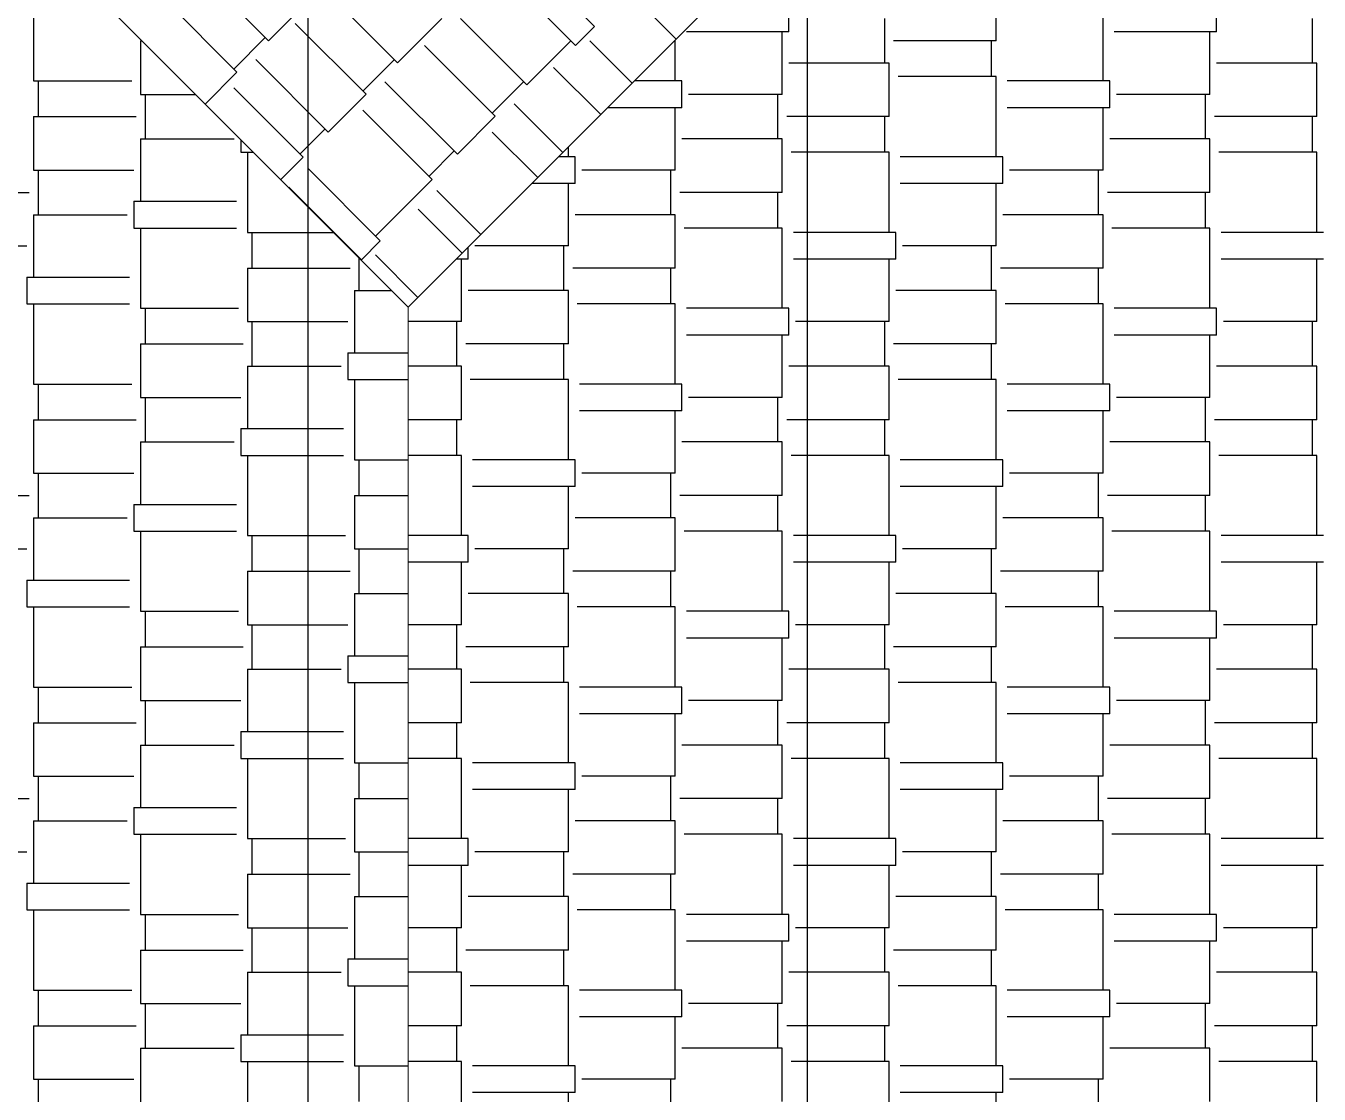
# Model space of a CAD drawing. Extents: x 182769.15 to 182771.38, y 101811.72 to 101812.21.
# Drawn here: x 182770.059 to 182770.117, y 101812.0005 to 101812.0484 of the extents above; entities that cross this region are included whole.
import ezdxf

# ---------------------------------------------------------------- set-up
doc = ezdxf.new("R2010")
doc.units = 0
doc.header["$MEASUREMENT"] = 0
doc.linetypes.add('DASHDOTX2', pattern=[50.8, 25.4, -12.7, 0, -12.7])
for name, color, linetype in [('iç yatay', 3, 'Continuous'), ('kesit çizgisi', 7, 'DASHDOTX2'), ('TARAMA', 15, 'Continuous')]:
    doc.layers.add(name, color=color, linetype=linetype)
doc.layers.add('Çatý', color=7, linetype='Continuous', lineweight=18)

msp = doc.modelspace()

# ---------------------------------------------------------------- linework, layer by layer
at = {"layer": 'iç yatay'}
msp.add_line((182770.071623, 101812.140224), (182770.071623, 101811.813424), dxfattribs=at)
at = {"layer": 'kesit çizgisi'}
msp.add_line((182770.094036, 101812.169463), (182770.094036, 101811.778003), dxfattribs=at)
at = {"layer": 'TARAMA'}
for p, q in [((182770.084485, 101812.048418), (182770.081232, 101812.051671)), ((182770.069848, 101812.047782), (182770.066878, 101812.050751)), ((182770.083636, 101812.04757), (182770.080384, 101812.050822)), ((182770.102511, 101812.047774), (182770.102511, 101812.050174)), ((182770.069848, 101812.047782), (182770.071828, 101812.049762)), ((182770.075646, 101812.046792), (182770.072676, 101812.049762)), ((182770.088157, 101812.047857), (182770.086182, 101812.049832)), ((182770.059311, 101812.049574), (182770.059311, 101812.045974)), ((182770.068434, 101812.046367), (182770.065252, 101812.049549)), ((182770.093211, 101812.048174), (182770.093211, 101812.049374)), ((182770.107311, 101812.045974), (182770.107311, 101812.049574)), ((182770.112411, 101812.048174), (182770.112411, 101812.049374)), ((182770.074232, 101812.045377), (182770.07105, 101812.048559)), ((182770.075646, 101812.046792), (182770.077626, 101812.048772)), ((182770.081444, 101812.045802), (182770.078475, 101812.048772)), ((182770.083636, 101812.04757), (182770.084485, 101812.048418)), ((182770.097511, 101812.046774), (182770.097511, 101812.048774)), ((182770.116711, 101812.046774), (182770.116711, 101812.048774)), ((182770.068292, 101812.046509), (182770.069706, 101812.047923)), ((182770.093211, 101812.048174), (182770.088611, 101812.048174)), ((182770.092911, 101812.045374), (182770.092911, 101812.048174)), ((182770.112411, 101812.048174), (182770.107811, 101812.048174)), ((182770.112111, 101812.045374), (182770.112111, 101812.048174)), ((182770.064111, 101812.047774), (182770.064111, 101812.045374)), ((182770.064111, 101812.047774), (182770.064173, 101812.047774)), ((182770.08003, 101812.044388), (182770.076848, 101812.04757)), ((182770.081444, 101812.045802), (182770.083424, 101812.047782)), ((182770.086177, 101812.045877), (182770.084273, 101812.047782)), ((182770.088111, 101812.045974), (182770.088111, 101812.047811)), ((182770.102511, 101812.047774), (182770.097911, 101812.047774)), ((182770.102311, 101812.046174), (182770.102311, 101812.047774)), ((182770.072535, 101812.04368), (182770.069282, 101812.046933)), ((182770.074091, 101812.045519), (182770.075505, 101812.046933)), ((182770.097711, 101812.046774), (182770.093211, 101812.046774)), ((182770.097711, 101812.044374), (182770.097711, 101812.046774)), ((182770.116911, 101812.046774), (182770.112411, 101812.046774)), ((182770.116911, 101812.044374), (182770.116911, 101812.046774)), ((182770.067007, 101812.04494), (182770.068434, 101812.046367)), ((182770.084763, 101812.044463), (182770.082647, 101812.04658)), ((182770.102511, 101812.046174), (182770.098111, 101812.046174)), ((182770.102511, 101812.042574), (182770.102511, 101812.046174)), ((182770.059311, 101812.045974), (182770.063711, 101812.045974)), ((182770.059511, 101812.045974), (182770.059511, 101812.044374)), ((182770.071404, 101812.042549), (182770.068292, 101812.04566)), ((182770.078333, 101812.04269), (182770.07508, 101812.045943)), ((182770.079889, 101812.044529), (182770.081303, 101812.045943)), ((182770.088411, 101812.045974), (182770.086274, 101812.045974)), ((182770.088411, 101812.044774), (182770.088411, 101812.045974)), ((182770.107611, 101812.045974), (182770.103011, 101812.045974)), ((182770.107611, 101812.044774), (182770.107611, 101812.045974)), ((182770.064111, 101812.045374), (182770.066573, 101812.045374)), ((182770.064311, 101812.045374), (182770.064311, 101812.043374)), ((182770.072535, 101812.04368), (182770.074232, 101812.045377)), ((182770.083066, 101812.042766), (182770.080879, 101812.044953)), ((182770.092911, 101812.045374), (182770.088711, 101812.045374)), ((182770.092711, 101812.043374), (182770.092711, 101812.045374)), ((182770.112111, 101812.045374), (182770.107911, 101812.045374)), ((182770.111911, 101812.043374), (182770.111911, 101812.045374)), ((182770.059311, 101812.044374), (182770.059311, 101812.041974)), ((182770.059311, 101812.044374), (182770.063911, 101812.044374)), ((182770.077202, 101812.041559), (182770.074091, 101812.04467)), ((182770.078333, 101812.04269), (182770.08003, 101812.044388)), ((182770.088411, 101812.044774), (182770.085074, 101812.044774)), ((182770.088111, 101812.041974), (182770.088111, 101812.044774)), ((182770.097711, 101812.044374), (182770.093111, 101812.044374)), ((182770.097511, 101812.042774), (182770.097511, 101812.044374)), ((182770.107611, 101812.044774), (182770.103011, 101812.044774)), ((182770.107311, 101812.041974), (182770.107311, 101812.044774)), ((182770.116911, 101812.044374), (182770.112311, 101812.044374)), ((182770.116711, 101812.042774), (182770.116711, 101812.044374)), ((182770.071262, 101812.04269), (182770.072393, 101812.043822)), ((182770.064111, 101812.043374), (182770.064111, 101812.040574)), ((182770.064111, 101812.043374), (182770.068311, 101812.043374)), ((182770.068611, 101812.043336), (182770.068611, 101812.042774)), ((182770.081935, 101812.041635), (182770.079889, 101812.04368)), ((182770.092911, 101812.043374), (182770.088411, 101812.043374)), ((182770.092911, 101812.040974), (182770.092911, 101812.043374)), ((182770.112111, 101812.043374), (182770.107611, 101812.043374)), ((182770.112111, 101812.040974), (182770.112111, 101812.043374)), ((182770.068611, 101812.042774), (182770.069173, 101812.042774)), ((182770.068911, 101812.042774), (182770.068911, 101812.039174)), ((182770.07706, 101812.041701), (182770.078192, 101812.042832)), ((182770.083311, 101812.042574), (182770.083311, 101812.043011)), ((182770.097711, 101812.042774), (182770.093311, 101812.042774)), ((182770.097711, 101812.039174), (182770.097711, 101812.042774)), ((182770.116911, 101812.042774), (182770.112511, 101812.042774)), ((182770.116911, 101812.039174), (182770.116911, 101812.042774)), ((182770.070401, 101812.041546), (182770.071404, 101812.042549)), ((182770.074868, 101812.038801), (182770.071616, 101812.042054)), ((182770.083611, 101812.042574), (182770.082874, 101812.042574)), ((182770.083611, 101812.041374), (182770.083611, 101812.042574)), ((182770.102811, 101812.042574), (182770.098211, 101812.042574)), ((182770.102811, 101812.041374), (182770.102811, 101812.042574)), ((182770.059311, 101812.041974), (182770.063811, 101812.041974)), ((182770.059511, 101812.041974), (182770.059511, 101812.039974)), ((182770.074656, 101812.039014), (182770.077202, 101812.041559)), ((182770.088111, 101812.041974), (182770.083911, 101812.041974)), ((182770.087911, 101812.039974), (182770.087911, 101812.041974)), ((182770.107311, 101812.041974), (182770.103111, 101812.041974)), ((182770.107111, 101812.039974), (182770.107111, 101812.041974)), ((182770.054511, 101812.040974), (182770.059111, 101812.040974)), ((182770.07402, 101812.037953), (182770.070767, 101812.041206)), ((182770.079389, 101812.039089), (182770.077414, 101812.041064)), ((182770.083611, 101812.041374), (182770.081674, 101812.041374)), ((182770.083311, 101812.038574), (182770.083311, 101812.041374)), ((182770.092911, 101812.040974), (182770.088311, 101812.040974)), ((182770.092711, 101812.039374), (182770.092711, 101812.040974)), ((182770.102811, 101812.041374), (182770.098211, 101812.041374)), ((182770.102511, 101812.038574), (182770.102511, 101812.041374)), ((182770.112111, 101812.040974), (182770.107511, 101812.040974)), ((182770.111911, 101812.039374), (182770.111911, 101812.040974)), ((182770.063811, 101812.040574), (182770.063811, 101812.039374)), ((182770.063811, 101812.040574), (182770.068411, 101812.040574)), ((182770.059311, 101812.039974), (182770.059311, 101812.037174)), ((182770.059311, 101812.039974), (182770.063511, 101812.039974)), ((182770.07854, 101812.038241), (182770.076565, 101812.040216)), ((182770.088111, 101812.039974), (182770.083611, 101812.039974)), ((182770.088111, 101812.037574), (182770.088111, 101812.039974)), ((182770.107311, 101812.039974), (182770.102811, 101812.039974)), ((182770.107311, 101812.037574), (182770.107311, 101812.039974)), ((182770.063811, 101812.039374), (182770.068411, 101812.039374)), ((182770.064111, 101812.039374), (182770.064111, 101812.035774)), ((182770.068911, 101812.039174), (182770.072773, 101812.039174)), ((182770.069111, 101812.039174), (182770.069111, 101812.037574)), ((182770.092911, 101812.039374), (182770.088511, 101812.039374)), ((182770.092911, 101812.035774), (182770.092911, 101812.039374)), ((182770.098011, 101812.039174), (182770.093411, 101812.039174)), ((182770.098011, 101812.037974), (182770.098011, 101812.039174)), ((182770.112111, 101812.039374), (182770.107711, 101812.039374)), ((182770.112111, 101812.035774), (182770.112111, 101812.039374)), ((182770.117211, 101812.039174), (182770.112611, 101812.039174)), ((182770.054511, 101812.038574), (182770.059011, 101812.038574)), ((182770.07402, 101812.037953), (182770.074868, 101812.038801)), ((182770.083311, 101812.038574), (182770.079111, 101812.038574)), ((182770.083111, 101812.036574), (182770.083111, 101812.038574)), ((182770.102511, 101812.038574), (182770.098311, 101812.038574)), ((182770.102311, 101812.036574), (182770.102311, 101812.038574)), ((182770.073795, 101812.038152), (182770.073808, 101812.038165)), ((182770.073911, 101812.038036), (182770.073911, 101812.036574)), ((182770.07656, 101812.036261), (182770.074656, 101812.038165)), ((182770.078811, 101812.037974), (182770.078274, 101812.037974)), ((182770.078511, 101812.035174), (182770.078511, 101812.037974)), ((182770.078811, 101812.037974), (182770.078811, 101812.038511)), ((182770.098011, 101812.037974), (182770.093411, 101812.037974)), ((182770.097711, 101812.035174), (182770.097711, 101812.037974)), ((182770.117211, 101812.037974), (182770.112611, 101812.037974)), ((182770.116911, 101812.035174), (182770.116911, 101812.037974)), ((182770.068911, 101812.037574), (182770.068911, 101812.035174)), ((182770.068911, 101812.037574), (182770.073511, 101812.037574)), ((182770.088111, 101812.037574), (182770.083511, 101812.037574)), ((182770.087911, 101812.035974), (182770.087911, 101812.037574)), ((182770.107311, 101812.037574), (182770.102711, 101812.037574)), ((182770.107111, 101812.035974), (182770.107111, 101812.037574)), ((182770.059011, 101812.037174), (182770.059011, 101812.035974)), ((182770.059011, 101812.037174), (182770.063611, 101812.037174)), ((182770.073711, 101812.036574), (182770.073711, 101812.033774)), ((182770.073711, 101812.036574), (182770.075373, 101812.036574)), ((182770.083311, 101812.036574), (182770.078811, 101812.036574)), ((182770.083311, 101812.034174), (182770.083311, 101812.036574)), ((182770.102511, 101812.036574), (182770.098011, 101812.036574)), ((182770.102511, 101812.034174), (182770.102511, 101812.036574)), ((182770.059011, 101812.035974), (182770.063611, 101812.035974)), ((182770.059311, 101812.035974), (182770.059311, 101812.032374)), ((182770.064111, 101812.035774), (182770.068511, 101812.035774)), ((182770.064311, 101812.035774), (182770.064311, 101812.034174)), ((182770.088111, 101812.035974), (182770.083711, 101812.035974)), ((182770.088111, 101812.032374), (182770.088111, 101812.035974)), ((182770.093211, 101812.035774), (182770.088611, 101812.035774)), ((182770.093211, 101812.034574), (182770.093211, 101812.035774)), ((182770.107311, 101812.035974), (182770.102911, 101812.035974)), ((182770.107311, 101812.032374), (182770.107311, 101812.035974)), ((182770.112411, 101812.035774), (182770.107811, 101812.035774)), ((182770.112411, 101812.034574), (182770.112411, 101812.035774)), ((182770.068911, 101812.035174), (182770.073411, 101812.035174)), ((182770.069111, 101812.035174), (182770.069111, 101812.033174)), ((182770.078511, 101812.035174), (182770.076123, 101812.035174)), ((182770.078311, 101812.033174), (182770.078311, 101812.035174)), ((182770.097711, 101812.035174), (182770.093511, 101812.035174)), ((182770.097511, 101812.033174), (182770.097511, 101812.035174)), ((182770.116911, 101812.035174), (182770.112711, 101812.035174)), ((182770.116711, 101812.033174), (182770.116711, 101812.035174)), ((182770.093211, 101812.034574), (182770.088611, 101812.034574)), ((182770.092911, 101812.031774), (182770.092911, 101812.034574)), ((182770.112411, 101812.034574), (182770.107811, 101812.034574)), ((182770.112111, 101812.031774), (182770.112111, 101812.034574)), ((182770.064111, 101812.034174), (182770.064111, 101812.031774)), ((182770.064111, 101812.034174), (182770.068711, 101812.034174)), ((182770.083311, 101812.034174), (182770.078711, 101812.034174)), ((182770.083111, 101812.032574), (182770.083111, 101812.034174)), ((182770.102511, 101812.034174), (182770.097911, 101812.034174)), ((182770.102311, 101812.032574), (182770.102311, 101812.034174)), ((182770.073411, 101812.033774), (182770.073411, 101812.032574)), ((182770.073411, 101812.033774), (182770.076123, 101812.033774)), ((182770.068911, 101812.033174), (182770.068911, 101812.030374)), ((182770.068911, 101812.033174), (182770.073111, 101812.033174)), ((182770.078511, 101812.033174), (182770.076123, 101812.033174)), ((182770.078511, 101812.030774), (182770.078511, 101812.033174)), ((182770.097711, 101812.033174), (182770.093211, 101812.033174)), ((182770.097711, 101812.030774), (182770.097711, 101812.033174)), ((182770.116911, 101812.033174), (182770.112411, 101812.033174)), ((182770.116911, 101812.030774), (182770.116911, 101812.033174)), ((182770.059311, 101812.032374), (182770.063711, 101812.032374)), ((182770.059511, 101812.032374), (182770.059511, 101812.030774)), ((182770.073411, 101812.032574), (182770.076123, 101812.032574)), ((182770.073711, 101812.032574), (182770.073711, 101812.028974)), ((182770.083311, 101812.032574), (182770.078911, 101812.032574)), ((182770.083311, 101812.028974), (182770.083311, 101812.032574)), ((182770.088411, 101812.032374), (182770.083811, 101812.032374)), ((182770.088411, 101812.031174), (182770.088411, 101812.032374)), ((182770.102511, 101812.032574), (182770.098111, 101812.032574)), ((182770.102511, 101812.028974), (182770.102511, 101812.032574)), ((182770.107611, 101812.032374), (182770.103011, 101812.032374)), ((182770.107611, 101812.031174), (182770.107611, 101812.032374)), ((182770.064111, 101812.031774), (182770.068611, 101812.031774)), ((182770.064311, 101812.031774), (182770.064311, 101812.029774)), ((182770.092911, 101812.031774), (182770.088711, 101812.031774)), ((182770.092711, 101812.029774), (182770.092711, 101812.031774)), ((182770.112111, 101812.031774), (182770.107911, 101812.031774)), ((182770.111911, 101812.029774), (182770.111911, 101812.031774)), ((182770.088411, 101812.031174), (182770.083811, 101812.031174)), ((182770.088111, 101812.028374), (182770.088111, 101812.031174)), ((182770.107611, 101812.031174), (182770.103011, 101812.031174)), ((182770.107311, 101812.028374), (182770.107311, 101812.031174)), ((182770.059311, 101812.030774), (182770.059311, 101812.028374)), ((182770.059311, 101812.030774), (182770.063911, 101812.030774)), ((182770.078511, 101812.030774), (182770.076123, 101812.030774)), ((182770.078311, 101812.029174), (182770.078311, 101812.030774)), ((182770.097711, 101812.030774), (182770.093111, 101812.030774)), ((182770.097511, 101812.029174), (182770.097511, 101812.030774)), ((182770.116911, 101812.030774), (182770.112311, 101812.030774)), ((182770.116711, 101812.029174), (182770.116711, 101812.030774)), ((182770.068611, 101812.030374), (182770.068611, 101812.029174)), ((182770.068611, 101812.030374), (182770.073211, 101812.030374)), ((182770.064111, 101812.029774), (182770.064111, 101812.026974)), ((182770.064111, 101812.029774), (182770.068311, 101812.029774)), ((182770.092911, 101812.029774), (182770.088411, 101812.029774)), ((182770.092911, 101812.027374), (182770.092911, 101812.029774)), ((182770.112111, 101812.029774), (182770.107611, 101812.029774)), ((182770.112111, 101812.027374), (182770.112111, 101812.029774)), ((182770.068611, 101812.029174), (182770.073211, 101812.029174)), ((182770.068911, 101812.029174), (182770.068911, 101812.025574)), ((182770.073711, 101812.028974), (182770.076123, 101812.028974)), ((182770.073911, 101812.028974), (182770.073911, 101812.027374)), ((182770.078511, 101812.029174), (182770.076123, 101812.029174)), ((182770.078511, 101812.025574), (182770.078511, 101812.029174)), ((182770.083611, 101812.028974), (182770.079011, 101812.028974)), ((182770.083611, 101812.027774), (182770.083611, 101812.028974)), ((182770.097711, 101812.029174), (182770.093311, 101812.029174)), ((182770.097711, 101812.025574), (182770.097711, 101812.029174)), ((182770.102811, 101812.028974), (182770.098211, 101812.028974)), ((182770.102811, 101812.027774), (182770.102811, 101812.028974)), ((182770.116911, 101812.029174), (182770.112511, 101812.029174)), ((182770.116911, 101812.025574), (182770.116911, 101812.029174)), ((182770.059311, 101812.028374), (182770.063811, 101812.028374)), ((182770.059511, 101812.028374), (182770.059511, 101812.026374)), ((182770.088111, 101812.028374), (182770.083911, 101812.028374)), ((182770.087911, 101812.026374), (182770.087911, 101812.028374)), ((182770.107311, 101812.028374), (182770.103111, 101812.028374)), ((182770.107111, 101812.026374), (182770.107111, 101812.028374)), ((182770.083611, 101812.027774), (182770.079011, 101812.027774)), ((182770.083311, 101812.024974), (182770.083311, 101812.027774)), ((182770.102811, 101812.027774), (182770.098211, 101812.027774)), ((182770.102511, 101812.024974), (182770.102511, 101812.027774)), ((182770.054511, 101812.027374), (182770.059111, 101812.027374)), ((182770.063811, 101812.026974), (182770.063811, 101812.025774)), ((182770.063811, 101812.026974), (182770.068411, 101812.026974)), ((182770.073711, 101812.027374), (182770.073711, 101812.024974)), ((182770.073711, 101812.027374), (182770.076123, 101812.027374)), ((182770.092911, 101812.027374), (182770.088311, 101812.027374)), ((182770.092711, 101812.025774), (182770.092711, 101812.027374)), ((182770.112111, 101812.027374), (182770.107511, 101812.027374)), ((182770.111911, 101812.025774), (182770.111911, 101812.027374)), ((182770.059311, 101812.026374), (182770.059311, 101812.023574)), ((182770.059311, 101812.026374), (182770.063511, 101812.026374)), ((182770.088111, 101812.026374), (182770.083611, 101812.026374)), ((182770.088111, 101812.023974), (182770.088111, 101812.026374)), ((182770.107311, 101812.026374), (182770.102811, 101812.026374)), ((182770.107311, 101812.023974), (182770.107311, 101812.026374)), ((182770.063811, 101812.025774), (182770.068411, 101812.025774)), ((182770.064111, 101812.025774), (182770.064111, 101812.022174)), ((182770.068911, 101812.025574), (182770.073311, 101812.025574)), ((182770.069111, 101812.025574), (182770.069111, 101812.023974)), ((182770.078811, 101812.025574), (182770.076123, 101812.025574)), ((182770.078811, 101812.024374), (182770.078811, 101812.025574)), ((182770.092911, 101812.025774), (182770.088511, 101812.025774)), ((182770.092911, 101812.022174), (182770.092911, 101812.025774)), ((182770.098011, 101812.025574), (182770.093411, 101812.025574)), ((182770.098011, 101812.024374), (182770.098011, 101812.025574)), ((182770.112111, 101812.025774), (182770.107711, 101812.025774)), ((182770.112111, 101812.022174), (182770.112111, 101812.025774)), ((182770.117211, 101812.025574), (182770.112611, 101812.025574)), ((182770.054511, 101812.024974), (182770.059011, 101812.024974)), ((182770.073711, 101812.024974), (182770.076123, 101812.024974)), ((182770.073911, 101812.024974), (182770.073911, 101812.022974)), ((182770.083311, 101812.024974), (182770.079111, 101812.024974)), ((182770.083111, 101812.022974), (182770.083111, 101812.024974)), ((182770.102511, 101812.024974), (182770.098311, 101812.024974)), ((182770.102311, 101812.022974), (182770.102311, 101812.024974)), ((182770.078811, 101812.024374), (182770.076123, 101812.024374)), ((182770.078511, 101812.021574), (182770.078511, 101812.024374)), ((182770.098011, 101812.024374), (182770.093411, 101812.024374)), ((182770.097711, 101812.021574), (182770.097711, 101812.024374)), ((182770.117211, 101812.024374), (182770.112611, 101812.024374)), ((182770.116911, 101812.021574), (182770.116911, 101812.024374)), ((182770.059011, 101812.023574), (182770.059011, 101812.022374)), ((182770.059011, 101812.023574), (182770.063611, 101812.023574)), ((182770.068911, 101812.023974), (182770.068911, 101812.021574)), ((182770.068911, 101812.023974), (182770.073511, 101812.023974)), ((182770.088111, 101812.023974), (182770.083511, 101812.023974)), ((182770.087911, 101812.022374), (182770.087911, 101812.023974)), ((182770.107311, 101812.023974), (182770.102711, 101812.023974)), ((182770.107111, 101812.022374), (182770.107111, 101812.023974)), ((182770.073711, 101812.022974), (182770.073711, 101812.020174)), ((182770.073711, 101812.022974), (182770.076123, 101812.022974)), ((182770.083311, 101812.022974), (182770.078811, 101812.022974)), ((182770.083311, 101812.020574), (182770.083311, 101812.022974)), ((182770.102511, 101812.022974), (182770.098011, 101812.022974)), ((182770.102511, 101812.020574), (182770.102511, 101812.022974)), ((182770.059011, 101812.022374), (182770.063611, 101812.022374)), ((182770.059311, 101812.022374), (182770.059311, 101812.018774)), ((182770.088111, 101812.022374), (182770.083711, 101812.022374)), ((182770.088111, 101812.018774), (182770.088111, 101812.022374)), ((182770.107311, 101812.022374), (182770.102911, 101812.022374)), ((182770.107311, 101812.018774), (182770.107311, 101812.022374)), ((182770.064111, 101812.022174), (182770.068511, 101812.022174)), ((182770.064311, 101812.022174), (182770.064311, 101812.020574)), ((182770.093211, 101812.022174), (182770.088611, 101812.022174)), ((182770.093211, 101812.020974), (182770.093211, 101812.022174)), ((182770.112411, 101812.022174), (182770.107811, 101812.022174)), ((182770.112411, 101812.020974), (182770.112411, 101812.022174)), ((182770.068911, 101812.021574), (182770.073411, 101812.021574)), ((182770.069111, 101812.021574), (182770.069111, 101812.019574)), ((182770.078511, 101812.021574), (182770.076123, 101812.021574)), ((182770.078311, 101812.019574), (182770.078311, 101812.021574)), ((182770.097711, 101812.021574), (182770.093511, 101812.021574)), ((182770.097511, 101812.019574), (182770.097511, 101812.021574)), ((182770.116911, 101812.021574), (182770.112711, 101812.021574)), ((182770.116711, 101812.019574), (182770.116711, 101812.021574)), ((182770.064111, 101812.020574), (182770.064111, 101812.018174)), ((182770.064111, 101812.020574), (182770.068711, 101812.020574)), ((182770.083311, 101812.020574), (182770.078711, 101812.020574)), ((182770.083111, 101812.018974), (182770.083111, 101812.020574)), ((182770.093211, 101812.020974), (182770.088611, 101812.020974)), ((182770.092911, 101812.018174), (182770.092911, 101812.020974)), ((182770.102511, 101812.020574), (182770.097911, 101812.020574)), ((182770.102311, 101812.018974), (182770.102311, 101812.020574)), ((182770.112411, 101812.020974), (182770.107811, 101812.020974)), ((182770.112111, 101812.018174), (182770.112111, 101812.020974)), ((182770.073411, 101812.020174), (182770.073411, 101812.018974)), ((182770.073411, 101812.020174), (182770.076123, 101812.020174)), ((182770.068911, 101812.019574), (182770.068911, 101812.016774)), ((182770.068911, 101812.019574), (182770.073111, 101812.019574)), ((182770.078511, 101812.019574), (182770.076123, 101812.019574)), ((182770.078511, 101812.017174), (182770.078511, 101812.019574)), ((182770.097711, 101812.019574), (182770.093211, 101812.019574)), ((182770.097711, 101812.017174), (182770.097711, 101812.019574)), ((182770.116911, 101812.019574), (182770.112411, 101812.019574)), ((182770.116911, 101812.017174), (182770.116911, 101812.019574)), ((182770.073411, 101812.018974), (182770.076123, 101812.018974)), ((182770.073711, 101812.018974), (182770.073711, 101812.015374)), ((182770.083311, 101812.018974), (182770.078911, 101812.018974)), ((182770.083311, 101812.015374), (182770.083311, 101812.018974)), ((182770.102511, 101812.018974), (182770.098111, 101812.018974)), ((182770.102511, 101812.015374), (182770.102511, 101812.018974)), ((182770.059311, 101812.018774), (182770.063711, 101812.018774)), ((182770.059511, 101812.018774), (182770.059511, 101812.017174)), ((182770.088411, 101812.018774), (182770.083811, 101812.018774)), ((182770.088411, 101812.017574), (182770.088411, 101812.018774)), ((182770.107611, 101812.018774), (182770.103011, 101812.018774)), ((182770.107611, 101812.017574), (182770.107611, 101812.018774)), ((182770.064111, 101812.018174), (182770.068611, 101812.018174)), ((182770.064311, 101812.018174), (182770.064311, 101812.016174)), ((182770.092911, 101812.018174), (182770.088711, 101812.018174)), ((182770.092711, 101812.016174), (182770.092711, 101812.018174)), ((182770.112111, 101812.018174), (182770.107911, 101812.018174)), ((182770.111911, 101812.016174), (182770.111911, 101812.018174)), ((182770.059311, 101812.017174), (182770.059311, 101812.014774)), ((182770.059311, 101812.017174), (182770.063911, 101812.017174)), ((182770.078511, 101812.017174), (182770.076123, 101812.017174)), ((182770.078311, 101812.015574), (182770.078311, 101812.017174)), ((182770.088411, 101812.017574), (182770.083811, 101812.017574)), ((182770.088111, 101812.014774), (182770.088111, 101812.017574)), ((182770.097711, 101812.017174), (182770.093111, 101812.017174)), ((182770.097511, 101812.015574), (182770.097511, 101812.017174)), ((182770.107611, 101812.017574), (182770.103011, 101812.017574)), ((182770.107311, 101812.014774), (182770.107311, 101812.017574)), ((182770.116911, 101812.017174), (182770.112311, 101812.017174)), ((182770.116711, 101812.015574), (182770.116711, 101812.017174)), ((182770.068611, 101812.016774), (182770.068611, 101812.015574)), ((182770.068611, 101812.016774), (182770.073211, 101812.016774)), ((182770.064111, 101812.016174), (182770.064111, 101812.013374)), ((182770.064111, 101812.016174), (182770.068311, 101812.016174)), ((182770.092911, 101812.016174), (182770.088411, 101812.016174)), ((182770.092911, 101812.013774), (182770.092911, 101812.016174)), ((182770.112111, 101812.016174), (182770.107611, 101812.016174)), ((182770.112111, 101812.013774), (182770.112111, 101812.016174)), ((182770.068611, 101812.015574), (182770.073211, 101812.015574)), ((182770.068911, 101812.015574), (182770.068911, 101812.011974)), ((182770.073711, 101812.015374), (182770.076123, 101812.015374)), ((182770.073911, 101812.015374), (182770.073911, 101812.013774)), ((182770.078511, 101812.015574), (182770.076123, 101812.015574)), ((182770.078511, 101812.011974), (182770.078511, 101812.015574)), ((182770.083611, 101812.015374), (182770.079011, 101812.015374)), ((182770.083611, 101812.014174), (182770.083611, 101812.015374)), ((182770.097711, 101812.015574), (182770.093311, 101812.015574)), ((182770.097711, 101812.011974), (182770.097711, 101812.015574)), ((182770.102811, 101812.015374), (182770.098211, 101812.015374)), ((182770.102811, 101812.014174), (182770.102811, 101812.015374)), ((182770.116911, 101812.015574), (182770.112511, 101812.015574)), ((182770.116911, 101812.011974), (182770.116911, 101812.015574)), ((182770.059311, 101812.014774), (182770.063811, 101812.014774)), ((182770.059511, 101812.014774), (182770.059511, 101812.012774)), ((182770.088111, 101812.014774), (182770.083911, 101812.014774)), ((182770.087911, 101812.012774), (182770.087911, 101812.014774)), ((182770.107311, 101812.014774), (182770.103111, 101812.014774)), ((182770.107111, 101812.012774), (182770.107111, 101812.014774)), ((182770.083611, 101812.014174), (182770.079011, 101812.014174)), ((182770.083311, 101812.011374), (182770.083311, 101812.014174)), ((182770.102811, 101812.014174), (182770.098211, 101812.014174)), ((182770.102511, 101812.011374), (182770.102511, 101812.014174)), ((182770.054511, 101812.013774), (182770.059111, 101812.013774)), ((182770.073711, 101812.013774), (182770.073711, 101812.011374)), ((182770.073711, 101812.013774), (182770.076123, 101812.013774)), ((182770.092911, 101812.013774), (182770.088311, 101812.013774)), ((182770.092711, 101812.012174), (182770.092711, 101812.013774)), ((182770.112111, 101812.013774), (182770.107511, 101812.013774)), ((182770.111911, 101812.012174), (182770.111911, 101812.013774)), ((182770.063811, 101812.013374), (182770.063811, 101812.012174)), ((182770.063811, 101812.013374), (182770.068411, 101812.013374)), ((182770.059311, 101812.012774), (182770.059311, 101812.009974)), ((182770.059311, 101812.012774), (182770.063511, 101812.012774)), ((182770.088111, 101812.012774), (182770.083611, 101812.012774)), ((182770.088111, 101812.010374), (182770.088111, 101812.012774)), ((182770.107311, 101812.012774), (182770.102811, 101812.012774)), ((182770.107311, 101812.010374), (182770.107311, 101812.012774)), ((182770.063811, 101812.012174), (182770.068411, 101812.012174)), ((182770.064111, 101812.012174), (182770.064111, 101812.008574)), ((182770.068911, 101812.011974), (182770.073311, 101812.011974)), ((182770.069111, 101812.011974), (182770.069111, 101812.010374)), ((182770.078811, 101812.011974), (182770.076123, 101812.011974)), ((182770.078811, 101812.010774), (182770.078811, 101812.011974)), ((182770.092911, 101812.012174), (182770.088511, 101812.012174)), ((182770.092911, 101812.008574), (182770.092911, 101812.012174)), ((182770.098011, 101812.011974), (182770.093411, 101812.011974)), ((182770.098011, 101812.010774), (182770.098011, 101812.011974)), ((182770.112111, 101812.012174), (182770.107711, 101812.012174)), ((182770.112111, 101812.008574), (182770.112111, 101812.012174)), ((182770.117211, 101812.011974), (182770.112611, 101812.011974)), ((182770.054511, 101812.011374), (182770.059011, 101812.011374)), ((182770.073711, 101812.011374), (182770.076123, 101812.011374)), ((182770.073911, 101812.011374), (182770.073911, 101812.009374)), ((182770.083311, 101812.011374), (182770.079111, 101812.011374)), ((182770.083111, 101812.009374), (182770.083111, 101812.011374)), ((182770.102511, 101812.011374), (182770.098311, 101812.011374)), ((182770.102311, 101812.009374), (182770.102311, 101812.011374)), ((182770.078811, 101812.010774), (182770.076123, 101812.010774)), ((182770.078511, 101812.007974), (182770.078511, 101812.010774)), ((182770.098011, 101812.010774), (182770.093411, 101812.010774)), ((182770.097711, 101812.007974), (182770.097711, 101812.010774)), ((182770.117211, 101812.010774), (182770.112611, 101812.010774)), ((182770.116911, 101812.007974), (182770.116911, 101812.010774)), ((182770.068911, 101812.010374), (182770.068911, 101812.007974)), ((182770.068911, 101812.010374), (182770.073511, 101812.010374)), ((182770.088111, 101812.010374), (182770.083511, 101812.010374)), ((182770.087911, 101812.008774), (182770.087911, 101812.010374)), ((182770.107311, 101812.010374), (182770.102711, 101812.010374)), ((182770.107111, 101812.008774), (182770.107111, 101812.010374)), ((182770.059011, 101812.009974), (182770.059011, 101812.008774)), ((182770.059011, 101812.009974), (182770.063611, 101812.009974)), ((182770.073711, 101812.009374), (182770.073711, 101812.006574)), ((182770.073711, 101812.009374), (182770.076123, 101812.009374)), ((182770.083311, 101812.009374), (182770.078811, 101812.009374)), ((182770.083311, 101812.006974), (182770.083311, 101812.009374)), ((182770.102511, 101812.009374), (182770.098011, 101812.009374)), ((182770.102511, 101812.006974), (182770.102511, 101812.009374)), ((182770.059011, 101812.008774), (182770.063611, 101812.008774)), ((182770.059311, 101812.008774), (182770.059311, 101812.005174)), ((182770.064111, 101812.008574), (182770.068511, 101812.008574)), ((182770.064311, 101812.008574), (182770.064311, 101812.006974)), ((182770.088111, 101812.008774), (182770.083711, 101812.008774)), ((182770.088111, 101812.005174), (182770.088111, 101812.008774)), ((182770.093211, 101812.008574), (182770.088611, 101812.008574)), ((182770.093211, 101812.007374), (182770.093211, 101812.008574)), ((182770.107311, 101812.008774), (182770.102911, 101812.008774)), ((182770.107311, 101812.005174), (182770.107311, 101812.008774)), ((182770.112411, 101812.008574), (182770.107811, 101812.008574)), ((182770.112411, 101812.007374), (182770.112411, 101812.008574)), ((182770.068911, 101812.007974), (182770.073411, 101812.007974)), ((182770.069111, 101812.007974), (182770.069111, 101812.005974)), ((182770.078511, 101812.007974), (182770.076123, 101812.007974)), ((182770.078311, 101812.005974), (182770.078311, 101812.007974)), ((182770.097711, 101812.007974), (182770.093511, 101812.007974)), ((182770.097511, 101812.005974), (182770.097511, 101812.007974)), ((182770.116911, 101812.007974), (182770.112711, 101812.007974)), ((182770.116711, 101812.005974), (182770.116711, 101812.007974)), ((182770.093211, 101812.007374), (182770.088611, 101812.007374)), ((182770.092911, 101812.004574), (182770.092911, 101812.007374)), ((182770.112411, 101812.007374), (182770.107811, 101812.007374)), ((182770.112111, 101812.004574), (182770.112111, 101812.007374)), ((182770.064111, 101812.006974), (182770.064111, 101812.004574)), ((182770.064111, 101812.006974), (182770.068711, 101812.006974)), ((182770.083311, 101812.006974), (182770.078711, 101812.006974)), ((182770.083111, 101812.005374), (182770.083111, 101812.006974)), ((182770.102511, 101812.006974), (182770.097911, 101812.006974)), ((182770.102311, 101812.005374), (182770.102311, 101812.006974)), ((182770.073411, 101812.006574), (182770.073411, 101812.005374)), ((182770.073411, 101812.006574), (182770.076123, 101812.006574)), ((182770.068911, 101812.005974), (182770.068911, 101812.003174)), ((182770.068911, 101812.005974), (182770.073111, 101812.005974)), ((182770.078511, 101812.005974), (182770.076123, 101812.005974)), ((182770.078511, 101812.003574), (182770.078511, 101812.005974)), ((182770.097711, 101812.005974), (182770.093211, 101812.005974)), ((182770.097711, 101812.003574), (182770.097711, 101812.005974)), ((182770.116911, 101812.005974), (182770.112411, 101812.005974)), ((182770.116911, 101812.003574), (182770.116911, 101812.005974)), ((182770.059311, 101812.005174), (182770.063711, 101812.005174)), ((182770.059511, 101812.005174), (182770.059511, 101812.003574)), ((182770.073411, 101812.005374), (182770.076123, 101812.005374)), ((182770.073711, 101812.005374), (182770.073711, 101812.001774)), ((182770.083311, 101812.005374), (182770.078911, 101812.005374)), ((182770.083311, 101812.001774), (182770.083311, 101812.005374)), ((182770.088411, 101812.005174), (182770.083811, 101812.005174)), ((182770.088411, 101812.003974), (182770.088411, 101812.005174)), ((182770.102511, 101812.005374), (182770.098111, 101812.005374)), ((182770.102511, 101812.001774), (182770.102511, 101812.005374)), ((182770.107611, 101812.005174), (182770.103011, 101812.005174)), ((182770.107611, 101812.003974), (182770.107611, 101812.005174)), ((182770.064111, 101812.004574), (182770.068611, 101812.004574)), ((182770.064311, 101812.004574), (182770.064311, 101812.002574)), ((182770.092911, 101812.004574), (182770.088711, 101812.004574)), ((182770.092711, 101812.002574), (182770.092711, 101812.004574)), ((182770.112111, 101812.004574), (182770.107911, 101812.004574)), ((182770.111911, 101812.002574), (182770.111911, 101812.004574)), ((182770.088411, 101812.003974), (182770.083811, 101812.003974)), ((182770.088111, 101812.001174), (182770.088111, 101812.003974)), ((182770.107611, 101812.003974), (182770.103011, 101812.003974)), ((182770.107311, 101812.001174), (182770.107311, 101812.003974)), ((182770.059311, 101812.003574), (182770.059311, 101812.001174)), ((182770.059311, 101812.003574), (182770.063911, 101812.003574)), ((182770.068611, 101812.003174), (182770.068611, 101812.001974)), ((182770.068611, 101812.003174), (182770.073211, 101812.003174)), ((182770.078511, 101812.003574), (182770.076123, 101812.003574)), ((182770.078311, 101812.001974), (182770.078311, 101812.003574)), ((182770.097711, 101812.003574), (182770.093111, 101812.003574)), ((182770.097511, 101812.001974), (182770.097511, 101812.003574)), ((182770.116911, 101812.003574), (182770.112311, 101812.003574)), ((182770.116711, 101812.001974), (182770.116711, 101812.003574)), ((182770.064111, 101812.002574), (182770.064111, 101811.999774)), ((182770.064111, 101812.002574), (182770.068311, 101812.002574)), ((182770.092911, 101812.002574), (182770.088411, 101812.002574)), ((182770.092911, 101812.000174), (182770.092911, 101812.002574)), ((182770.112111, 101812.002574), (182770.107611, 101812.002574)), ((182770.112111, 101812.000174), (182770.112111, 101812.002574)), ((182770.068611, 101812.001974), (182770.073211, 101812.001974)), ((182770.068911, 101812.001974), (182770.068911, 101811.998374)), ((182770.073711, 101812.001774), (182770.076123, 101812.001774)), ((182770.073911, 101812.001774), (182770.073911, 101812.000174)), ((182770.078511, 101812.001974), (182770.076123, 101812.001974)), ((182770.078511, 101811.998374), (182770.078511, 101812.001974)), ((182770.083611, 101812.001774), (182770.079011, 101812.001774)), ((182770.083611, 101812.000574), (182770.083611, 101812.001774)), ((182770.097711, 101812.001974), (182770.093311, 101812.001974)), ((182770.097711, 101811.998374), (182770.097711, 101812.001974)), ((182770.102811, 101812.001774), (182770.098211, 101812.001774)), ((182770.102811, 101812.000574), (182770.102811, 101812.001774)), ((182770.116911, 101812.001974), (182770.112511, 101812.001974)), ((182770.116911, 101811.998374), (182770.116911, 101812.001974)), ((182770.059311, 101812.001174), (182770.063811, 101812.001174)), ((182770.059511, 101812.001174), (182770.059511, 101811.999174)), ((182770.088111, 101812.001174), (182770.083911, 101812.001174)), ((182770.087911, 101811.999174), (182770.087911, 101812.001174)), ((182770.107311, 101812.001174), (182770.103111, 101812.001174)), ((182770.107111, 101811.999174), (182770.107111, 101812.001174)), ((182770.083611, 101812.000574), (182770.079011, 101812.000574)), ((182770.083311, 101811.997774), (182770.083311, 101812.000574)), ((182770.102811, 101812.000574), (182770.098211, 101812.000574)), ((182770.102511, 101811.997774), (182770.102511, 101812.000574))]:
    msp.add_line(p, q, dxfattribs=at)
at = {"layer": 'Çatý', "color": 40, "linetype": 'ByBlock', "lineweight": 18}
for p, q in [((182769.982123, 101812.129824), (182770.076123, 101812.035824)), ((182770.108123, 101812.067824), (182770.076123, 101812.035824)), ((182770.076123, 101812.035824), (182770.076123, 101811.999824))]:
    msp.add_line(p, q, dxfattribs=at)

doc.saveas('drawing.dxf')
